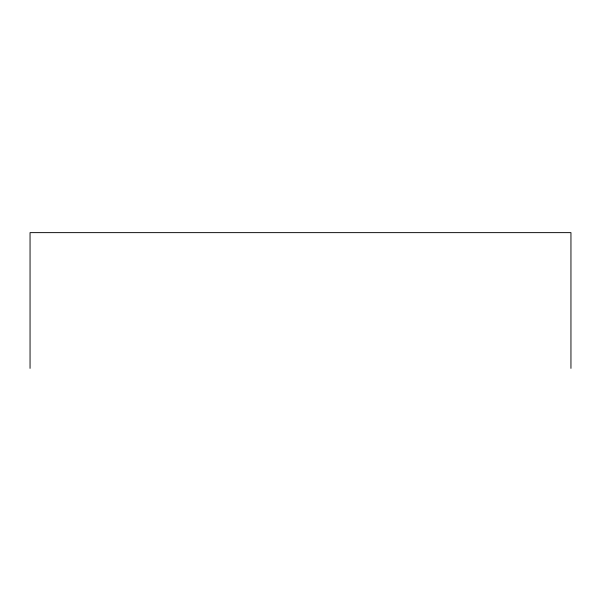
<?xml version="1.0" encoding="UTF-8"?>
<svg xmlns="http://www.w3.org/2000/svg" width="601" height="601" viewBox="0 0 601 601"><rect width="100%" height="100%" fill="white"/><g stroke="black" fill="none" stroke-linecap="round" stroke-linejoin="round"><path stroke-width="0.9" d="M570.95 368.368L570.95 232.632L30.05 232.632L30.05 368.368"/></g></svg>
